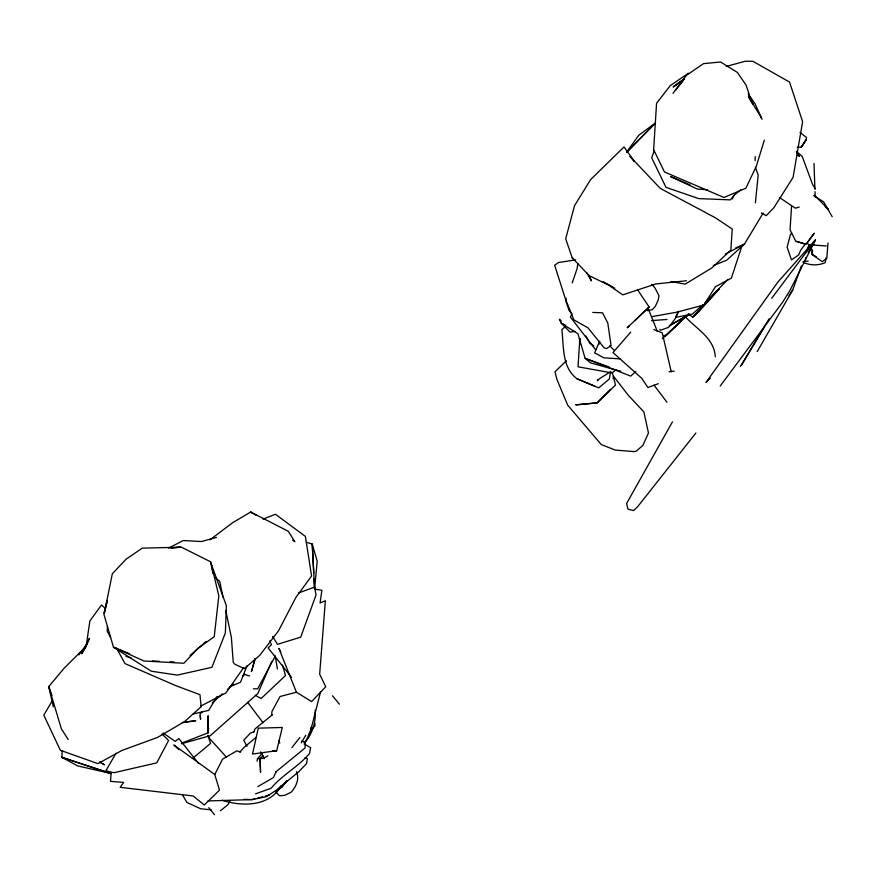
<?xml version="1.0" encoding="UTF-8"?>
<svg xmlns="http://www.w3.org/2000/svg" width="876" height="876" viewBox="0 0 876 876"><rect width="100%" height="100%" fill="white"/><g stroke="black" fill="none" stroke-linecap="round" stroke-linejoin="round"><path stroke-width="1.31" d="M107.409 626.176L107.299 631.454L110.595 637.41M580 344.148L580.164 338.705M827.995 242.948L826.813 258.376L822.148 261.661L811.899 254.325L812.589 250.35M755.09 160.658L755.254 156.574M62.174 750.655L61.878 757.357L77.548 765.865L111.055 773.574L110.518 781.359L123.647 782.432L120.176 787.305L193.18 795.988L204.316 805L219.493 790.108L214.762 774.515L173.875 744.972L178.868 749.637M315.185 710.206C316.083 722.098 312.404 734.362 304.257 743.111M271.691 715.55L271.899 711.586L280.079 696.497L296.438 692.226L311.593 701.588L325.741 686.762L319.663 674.213L325.357 600.75L320.058 602.973L321.897 590.271L314.594 589.154L314.046 578.532M315.021 723.335L314.878 726.051L311.024 729.916M579.835 338.585L578.04 366.814L612.094 372.935L616.08 369.76M791.521 206.769L790.053 229.775L795.824 241.426L806.227 244.251L814.275 233.202L807.092 242.718L811.68 248.883L812.545 254.379M613.145 378.585L613.375 376.056L612.127 372.333M755.397 202.86L758.178 175.101L755.462 167.36M805.296 260.5L805.591 257.774M761.485 117.964L748.849 97.335L749.21 94.269L745.936 84.884L737.395 72.434L720.62 61.999L703.483 63.641L686.39 75.424L673.009 93.283M597.563 379.626L597.41 380.819L599.611 378.596L610.035 372.081M577.799 263.61L577.098 268.625L572.225 282.937M208.641 728.482L208.039 732.829L181.409 743.275M310.991 727.452L310.433 731.449L304.268 744.282M610.703 371.424L609.324 379.045L598.735 387.871L576.955 378.771C561.669 367.088 563.969 346.721 561.823 329.748L565.688 326.146M812.479 251.664L811.899 254.325L816.224 256.723M107.299 601.013L104.375 612.926L112.325 573.813L125.969 559.293L142.284 548.124L180.62 547.237L171.378 547.916M107.146 600.783L103.806 613.912L113.475 647.189L151.351 671.213L177.313 675.1L211.893 667.315L225.362 633.009L226.369 605.721L210.842 562.83L212.89 573.517M320.506 692.139L310.433 731.449L309.097 733.672M742.038 245.663L731.383 278.152L715.484 286.704L703.822 305.034L676.666 312.206L651.547 316.718M826.057 258.037L825.181 262.723C818.414 265.559 809.709 265.68 803.084 262.176M598.965 344.367L599.688 341.75M255.036 658.555L251.434 671.553L255.387 658.577M764.354 140.105L756.284 166.341L745.87 188.209L723.959 197.483L664.49 172.003L653.649 149.708L656.562 103.258L670.195 85.684L688.448 73.234M757.236 351.572L792.747 289.967L801.398 265.888M806.862 250.689L808.679 245.619M654.372 150.464L651.7 157.768L666.001 187.376L698.709 198.6L730.266 199.881L734.8 194.691L740.767 189.764M247.021 665.837L240.517 682.24L229.359 686.926M86.614 645.141L89.462 638.265L81.764 653.814L86.144 646.28L89.856 620.996L101.474 605.02L105.635 608.546M599.567 341.224L594.651 352.897L603.914 357.824L620.449 358.919M271.659 661.544L257.84 693.518L210.295 735.665L181.42 743.768M678.55 311.385L675.582 318.152L668.607 327.361L660.296 330.296L659.891 329.343M732.248 198.94L733.935 195.239M276.148 771.745L273.411 777.559L257.752 786.659M678.429 311.484L675.659 317.364L692.303 314.123L703.056 304.662M253.602 732.007L255.135 728.821L272.414 714.728M214.762 774.515L222.57 759.142L236.772 750.874L240.637 751.926M275.392 655.839L257.686 688.832L253.416 688.832M572.028 313.805L570.342 316.948L595.713 349.852M672.439 421.849L626.57 503.558L627.993 509.186L633.677 510.588L637.925 506.361L695.883 433.029M808.099 252.781L815.37 240.002L777.943 281.973L705.957 382.505L710.37 378.147M116.07 753.196L105.854 770.781L114.066 772.72L156.76 762.854L168.597 740.406L161.918 733.978M229.895 801.365L227.968 804.683L220.413 810.727M52.023 701.205L43.8 715.155L60.367 750.294L97.937 763.62L121.895 750.469L157.581 737.395L184.661 721.539L201.141 706.757L199.969 694.679L176.164 685.798L125.049 663.625L116.508 648.141M301.256 742.903L305.779 735.238M741.424 365.412L764.365 326.978M763.106 213.109L744.458 244.119L726.73 260.172L713.283 265.592M740.439 366.42L769.117 318.765M217.149 696.398L208.707 710.348L192.884 714.093M791.685 232.863L790.338 234.998L787.119 247.196L791.499 259.931L798.638 254.971L800.795 250.054L805.252 244.065L796.58 241.294M788.969 295.628L792.747 289.967M286.342 781.326L281.776 787.119L277.09 790.809L281.459 785.608C269.479 806.654 242.794 806.807 222.208 800.303M243.736 667.457L225.855 693.025L200.429 706.242M626.658 152.041L638.801 135.2L655.445 122.979L626.855 152.128M82.41 651.35L86.144 646.28L63.959 668.421L48.738 686.598L53.337 706.801M720.214 386.053L782.607 302.209L789.966 290.493L815.37 240.002L771.745 298.234M78.862 654.865L86.834 644.353M291.905 747.622L299.877 737.439M675.495 90.239L682.941 81.096M281.776 787.119L287.021 780.899L285.083 783.199L286.463 782.202M262.68 752.758L257.391 758.955L257.095 761.178M630.753 332.103L612.992 352.535L641.878 378.432L647.868 387.51L658.369 383.699M709.549 299.165L718.878 289.233L692.763 317.035L688.229 314.101M239.783 752.134L243.878 747.535L256.493 737.034M718.878 289.233L698.117 312.491L692.763 317.035L699.289 310.082M728.022 279.291L705.005 302.943M702.092 307.104L705.826 303.129M626.811 152.128L655.445 122.979M610.441 389.36L597.114 402.883L575.893 404.843L597.114 402.883L615.467 385.079L613.375 376.056L628.322 395.306L643.871 411.939L648.47 432.996L642.875 445.413L636.294 451.107L634.366 451.633L615.259 450.067L601.297 444.57L567.681 405.139L556.972 379.549L554.957 371.84L566.378 360.781M637.75 290.011L649.127 307.038L627.216 327.755L629.198 325.883M635.144 320.277L649.127 307.038M662.3 338.694L688.755 314.188M635.746 371.555L630.753 376.1L585.135 358.372L577.963 333.778L561.242 323.222L559.414 319.28L561.308 321.087M190.103 655.434L206.134 641.418M202.159 711.98L200.122 713.798L200.582 719.251L200.199 715.582M212.288 702.891L222.427 693.814M227.464 689.423L233.531 684.156M242.608 676.261L244.634 674.498M192.808 758.244L210.547 743.439L208.05 735.796M669.373 325.828L688.733 314.375M209.988 539.813L232.677 522.676L250.678 512.033L288.281 531.261L294.873 541.707L292.606 540.185M682.349 80.647L673.326 86.834L684.331 78.84M673.326 86.834L684.287 78.862M259.23 758.791L263.271 755.922M207.995 800.938L252.102 799.591L266.424 796.689L276.137 790.294L298.902 771.614L306.48 763.697L307.377 758.802L305.122 757.521M686.751 315.886L689.642 314.199L669.341 325.839M275.579 772.117L305.023 748.049L305.253 742.465L301.848 741.03M267.925 755.824L263.282 758.353L259.909 758.682L260.544 772.347L260.249 758.934L257.708 758.474M725.317 254.04L744.458 244.119L735.698 247.996M168.52 548.135L183.314 540.536L201.557 541.532L216.481 537.415M275.557 751.225L276.696 750.71L282.291 727.463L258.256 728.164L252.54 754.039L276.696 750.71L272.874 750.71M663.844 335.858L666.253 334.895L681.484 320.66L666.275 335.552L663.877 336.428M263.019 519.118L275.447 514.267L305.395 536.408L311.571 575.992L295.814 597.552L278.502 630.84L259.8 655.248L244.327 668.662L234.68 664.117L233.235 662.322L231.374 637.378L225.811 610.692M298.617 592.953L314.615 587.106L316.017 595.023L300.72 637.137L277.517 644.353L272.589 636.414M255.551 793.875L271.133 788.236C282.138 774.953 298.234 766.85 309.513 753.557L310.63 747.677L304.826 744.272M254.139 731.756L250.405 733.07L243.758 740.264L246.988 746.297M726.27 66.445L745.104 61.265L752.867 61.265L789.539 82.07L802.613 121.676L793.076 177.39L773.858 207.721L766.237 215.649L761.321 212.999M799.23 207.075L795.309 208.149L779.771 197.724M254.73 798.89L252.102 799.591L243.966 799.361M257.369 798.178L262.625 796.766M265.264 796.054L269.217 794.992M647.211 310.641L652.226 309.743L655.303 306.403L658.161 300.183L659.015 295.88L655.226 288.346L651.897 284.229M575.094 331.336L570.101 332.146L561.242 323.222L565.02 324.832M575.729 259.844L558.494 262.537L554.661 265.253L565.359 298.738L573.846 319.839L587.916 327.788L604.144 347.838L606.466 348.593L611.054 345.637L607.791 323.003L602.524 312.809L592.778 312.436M182.394 722.612L195.742 720.74L185.022 722.01M668.957 371.72L674.192 371.15M686.477 280.769L655.85 283.944L622.748 294.873L608.929 285.258L589.154 275.644L572.203 257.774L565.699 238.798L574.536 205.652L590.632 179.58L624.008 146.938L634.312 161.348L629.997 156.454L660.263 188.384L715.331 217.763L732.259 228.997L730.847 250.043L711.98 267.837L685.207 284.12L670.95 281.535M803.15 261.53L808.252 261.103M170.557 547.938L181.321 547.128L210.733 561.855L218.825 595.811L214.237 636.677L197.845 648.481L183.861 663.263L143.971 661.008L113.475 647.189L129.549 653.671M651.602 320.605L666.954 319.455M813.935 244.568L808.767 244.765L826.331 245.959M797.193 147.124L801.255 147.223L806.205 139.645L806.566 137.576L799.93 132.364M152.336 660.92L159.158 661.26M170.075 661.785L174.171 661.982M707.666 189.796L697.176 188.997L670.567 176.547L690.025 184.869M211.182 809.818L200.637 808.767L186.916 802.46L182.164 794.379M620.788 371.271L590.632 362.916L585.135 358.372L609.346 367.066M126.013 656.398L131.203 657.909M306.206 542.222L312.239 544.018L317.2 561.198L314.594 589.154L312.239 544.018L313.761 573.222M243.933 674.29L249.572 675.965M653.825 329.595L662.256 332.836L671.224 371.818M576.955 378.771L593.95 385.845M603.17 281.711L614.777 288.16M255.288 695.292L261.125 698.544L285.488 675.571L282.499 665.103M99.93 762.186L104.452 764.803L99.787 761.945M256.482 515.438L250.678 512.033L252.945 513.555M813.705 195.644L823.67 201.896L832.2 216.701M797.324 154.997L799.591 156.465L796.339 152.085M593.862 346.053L589.614 343.096L586 335.979M163.188 733.015L175.167 741.381L178.857 738.545L198.37 763.127M825.137 206.758L828.367 209.276L814.472 195.293M215.54 577.974L219.69 581.346L223.03 597.355M796.35 151.285L802.186 156.366L812.556 184.387L815.37 189.008M247.579 702.278L263.041 722.7M685.339 316.762C696.562 329.08 714.214 338.125 715.287 356.707M609.674 345.823L614.394 350.466M332.464 695.774L339.417 704.195M275.852 791.959L279.378 795.693L281.196 795.747L284.974 795.233L291.051 792.254C296.208 786.626 299.537 779.235 296.635 771.647M571.305 312.984L569.137 310.509L566.159 302.154L566.06 298.125M208.784 807.65L214.521 814.735M291.653 677.509L268.133 647.944L271.374 644.692L269.852 640.914M654.076 385.188L666.965 402.248M572.203 257.774L572.904 258.727M226.38 757.083L210.054 739.026L208.017 735.599M748.224 93.809L754.959 103.664L762.098 119.256M750.108 99.656L752.944 103.992L748.531 94.312M68.175 739.486L61.364 728.799L48.738 686.598L51.98 695.413M748.849 97.335L752.944 103.992M586.81 272.83L591.453 280.857L588.628 274.944M280.835 652.018L278.897 648.426L296.438 692.226M260.719 751.849L264.147 758.769M648.021 308.122L657.219 331.117M278.842 740.636L279.805 743.089M275.447 657.12L277.374 668.979M814.001 163.473L814.921 188.964M815.008 191.647L815.206 197.001M208.138 715.933L208.039 732.829L208.138 715.933M806.205 139.645L801.255 147.223L806.205 139.645M111.055 773.574L61.878 757.357L111.055 773.574"/></g></svg>
